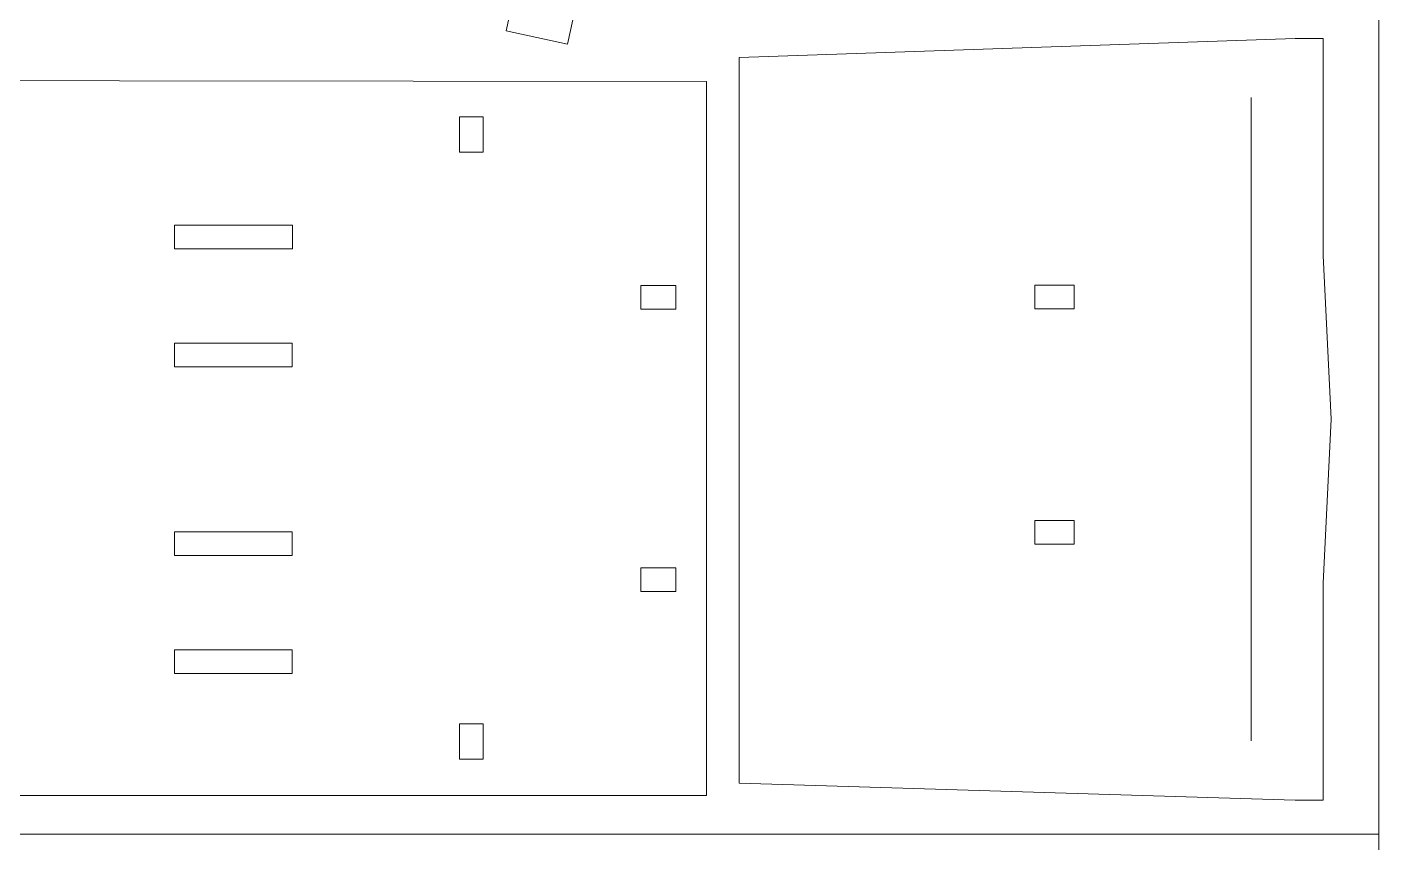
# Model space of a CAD drawing. Header units: centimetres. Extents: x -43.9 to 43.9, y -33.6 to 33.6.
# Drawn here: x 26.55 to 43.94, y -11.07 to -0.58 of the extents above; entities that cross this region are included whole.
import ezdxf

# ---------------------------------------------------------------- set-up
doc = ezdxf.new("R2010")
doc.units = ezdxf.units.CM
doc.header["$MEASUREMENT"] = 0
doc.layers.add('Camada 1', color=7, linetype='Continuous')

msp = doc.modelspace()

# ---------------------------------------------------------------- linework, layer by layer
at = {"layer": 'Camada 1', "color": 4, "lineweight": 9}
for points in [[(43.9416, 11.64976), (43.9416, 11.64976), (43.9416, -33.57024), (43.9416, -33.57024)], [(-25.07839, -10.96024), (-25.07839, -10.96024), (43.9416, -10.96024), (43.9416, -10.96024)]]:
    msp.add_open_spline(points, degree=3, dxfattribs=at)
at = {"layer": 'Camada 1', "color": 3, "lineweight": 9}
for points in [[(33.35709, 2.33376), (33.35709, 2.33376), (32.71024, -0.63095), (32.71024, -0.63095)], [(33.50082, -0.80345), (33.50082, -0.80345), (34.14768, 2.16127), (34.14768, 2.16127)], [(32.71024, -0.63095), (32.71024, -0.63095), (33.50082, -0.80345), (33.50082, -0.80345)], [(42.86458, -0.72887), (42.86458, -0.72887), (35.70814, -0.9716), (35.70814, -0.9716)], [(43.22561, -0.72887), (43.22561, -0.72887), (42.86458, -0.72887), (42.86458, -0.72887)], [(43.22561, -3.51779), (43.22561, -3.51779), (43.22561, -0.72887), (43.22561, -0.72887)], [(35.70814, -0.9716), (35.70814, -0.9716), (35.70797, -10.30424), (35.70797, -10.30424)], [(35.28957, -1.28146), (35.28957, -1.28146), (23.9555, -1.26893), (23.9555, -1.26893)], [(35.28957, -10.46354), (35.28957, -10.46354), (35.28957, -1.28146), (35.28957, -1.28146)], [(43.32637, -5.62552), (43.32637, -5.62552), (43.22561, -3.51779), (43.22561, -3.51779)], [(43.22561, -7.73326), (43.22561, -7.73326), (43.32637, -5.62552), (43.32637, -5.62552)], [(43.22561, -10.52217), (43.22561, -10.52217), (43.22561, -7.73326), (43.22561, -7.73326)], [(35.70797, -10.30424), (35.70797, -10.30424), (42.86458, -10.52217), (42.86458, -10.52217)], [(23.9555, -10.46354), (23.9555, -10.46354), (35.28957, -10.46354), (35.28957, -10.46354)], [(42.86458, -10.52217), (42.86458, -10.52217), (43.22561, -10.52217), (43.22561, -10.52217)]]:
    msp.add_open_spline(points, degree=3, dxfattribs=at)
at = {"layer": 'Camada 1', "color": 1, "lineweight": 9}
msp.add_open_spline([(42.29757, -1.48832), (42.29757, -1.48832), (42.29757, -9.76123), (42.29757, -9.76123)], degree=3, dxfattribs=at)
at = {"layer": 'Camada 1', "lineweight": 9}
for points in [[(32.41561, -1.73489), (32.41561, -1.73489), (32.11217, -1.73489), (32.11217, -1.73489)], [(32.11217, -1.73489), (32.11217, -1.73489), (32.11217, -2.19005), (32.11217, -2.19005)], [(32.41561, -2.19005), (32.41561, -2.19005), (32.41561, -1.73489), (32.41561, -1.73489)], [(32.11217, -2.19005), (32.11217, -2.19005), (32.41561, -2.19005), (32.41561, -2.19005)], [(29.9601, -3.12996), (29.9601, -3.12996), (28.44288, -3.12995), (28.44288, -3.12995)], [(28.44288, -3.12995), (28.44288, -3.12995), (28.44288, -3.4334), (28.44288, -3.4334)], [(29.9601, -3.4334), (29.9601, -3.4334), (29.9601, -3.12996), (29.9601, -3.12996)], [(28.44288, -3.4334), (28.44288, -3.4334), (29.9601, -3.4334), (29.9601, -3.4334)], [(34.44241, -4.20852), (34.44241, -4.20852), (34.44241, -3.90507), (34.44241, -3.90507)], [(34.44241, -3.90507), (34.44241, -3.90507), (34.89508, -3.90507), (34.89508, -3.90507)], [(34.89508, -3.90507), (34.89508, -3.90507), (34.89507, -4.20852), (34.89507, -4.20852)], [(40.02101, -3.9029), (40.02101, -3.9029), (39.51527, -3.9029), (39.51527, -3.9029)], [(39.51527, -3.9029), (39.51527, -3.9029), (39.51527, -4.20635), (39.51527, -4.20635)], [(40.02101, -4.20635), (40.02101, -4.20635), (40.02101, -3.9029), (40.02101, -3.9029)], [(34.89507, -4.20852), (34.89507, -4.20852), (34.44241, -4.20852), (34.44241, -4.20852)], [(39.51527, -4.20635), (39.51527, -4.20635), (40.02101, -4.20635), (40.02101, -4.20635)], [(28.44288, -4.64721), (28.44288, -4.64721), (28.44288, -4.95066), (28.44288, -4.95066)], [(29.95676, -4.64721), (29.95676, -4.64721), (28.44288, -4.64721), (28.44288, -4.64721)], [(29.95676, -4.95066), (29.95676, -4.95066), (29.95676, -4.64721), (29.95676, -4.64721)], [(28.44288, -4.95066), (28.44288, -4.95066), (29.95676, -4.95066), (29.95676, -4.95066)], [(40.02101, -6.92744), (40.02101, -6.92744), (39.51527, -6.92744), (39.51527, -6.92744)], [(39.51527, -6.92744), (39.51527, -6.92744), (39.51527, -7.23088), (39.51527, -7.23088)], [(40.02101, -7.23088), (40.02101, -7.23088), (40.02101, -6.92744), (40.02101, -6.92744)], [(29.95676, -7.07477), (29.95676, -7.07477), (28.44288, -7.07477), (28.44288, -7.07477)], [(28.44288, -7.07477), (28.44288, -7.07477), (28.44288, -7.37822), (28.44288, -7.37822)], [(29.95676, -7.37822), (29.95676, -7.37822), (29.95676, -7.07477), (29.95676, -7.07477)], [(39.51527, -7.23088), (39.51527, -7.23088), (40.02101, -7.23088), (40.02101, -7.23088)], [(28.44288, -7.37822), (28.44288, -7.37822), (29.95676, -7.37822), (29.95676, -7.37822)], [(34.44241, -7.83994), (34.44241, -7.83994), (34.44241, -7.53649), (34.44241, -7.53649)], [(34.44241, -7.53649), (34.44241, -7.53649), (34.89506, -7.53649), (34.89506, -7.53649)], [(34.89506, -7.53649), (34.89506, -7.53649), (34.89506, -7.83994), (34.89506, -7.83994)], [(34.89506, -7.83994), (34.89506, -7.83994), (34.44241, -7.83994), (34.44241, -7.83994)], [(29.95676, -8.592), (29.95676, -8.592), (28.44288, -8.592), (28.44288, -8.592)], [(28.44288, -8.592), (28.44288, -8.592), (28.44288, -8.89545), (28.44288, -8.89545)], [(29.95676, -8.89545), (29.95676, -8.89545), (29.95676, -8.592), (29.95676, -8.592)], [(28.44288, -8.89545), (28.44288, -8.89545), (29.95676, -8.89545), (29.95676, -8.89545)], [(32.41561, -9.54261), (32.41561, -9.54261), (32.11217, -9.54261), (32.11217, -9.54261)], [(32.11217, -9.54261), (32.11217, -9.54261), (32.11217, -9.99778), (32.11217, -9.99778)], [(32.41561, -9.99778), (32.41561, -9.99778), (32.41561, -9.54261), (32.41561, -9.54261)], [(32.11217, -9.99778), (32.11217, -9.99778), (32.41561, -9.99778), (32.41561, -9.99778)]]:
    msp.add_open_spline(points, degree=3, dxfattribs=at)

doc.saveas('drawing.dxf')
